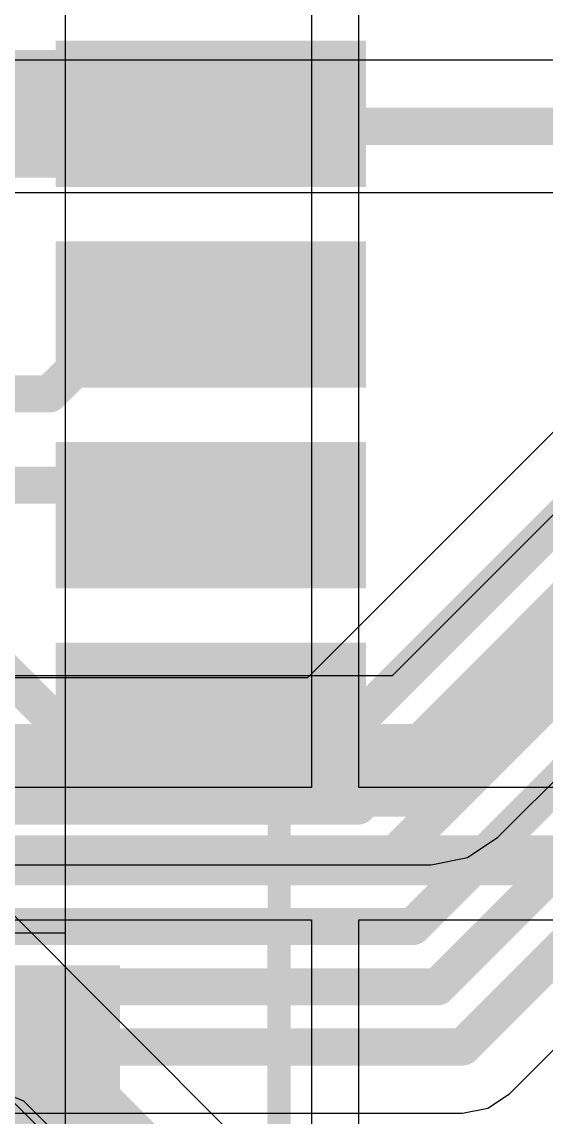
# Model space of a CAD drawing. Header units: inches. Extents: x 0 to 208, y 0 to 213.
# Drawn here: x 5.2712 to 5.3845, y 2.2432 to 2.4795 of the extents above; entities that cross this region are included whole.
import ezdxf

# ---------------------------------------------------------------- set-up
doc = ezdxf.new("R2010")
doc.units = ezdxf.units.IN
doc.header["$MEASUREMENT"] = 0
for name, color, linetype in [('Bottom Layer', 5, 'Continuous'), ('Bottom Overlay', 54, 'Continuous'), ('Bottom Paste', 16, 'Continuous'), ('Bottom Solder', 6, 'Continuous'), ('L2_GND1', 16, 'Continuous'), ('L4_PWR', 90, 'Continuous'), ('L5_GND2', 156, 'Continuous'), ('L6_SIG2', 130, 'Continuous'), ('Top Layer', 1, 'Continuous')]:
    doc.layers.add(name, color=color, linetype=linetype)

# ---------------------------------------------------------------- blocks, each defined once
blk = doc.blocks.new('TF_01A_B_531')
at = {"layer": 'Bottom Layer'}
for points in [[(-0.05529, -0.17716), (-0.02773, -0.17716), (-0.02773, -0.24016), (-0.05529, -0.24016)], [(-0.01197, -0.17716), (0.01559, -0.17716), (0.01559, -0.24016), (-0.01197, -0.24016)], [(0.03132, -0.17716), (0.05888, -0.17716), (0.05888, -0.24016), (0.03132, -0.24016)], [(0.07461, -0.17716), (0.10217, -0.17716), (0.10217, -0.24016), (0.07461, -0.24016)]]:
    blk.add_hatch(color=5, dxfattribs=at).paths.add_polyline_path(points)
at = {"layer": 'Bottom Paste'}
for points in [[(-0.05529, -0.17716), (-0.02773, -0.17716), (-0.02773, -0.24016), (-0.05529, -0.24016)], [(-0.01197, -0.17716), (0.01559, -0.17716), (0.01559, -0.24016), (-0.01197, -0.24016)], [(0.03132, -0.17716), (0.05888, -0.17716), (0.05888, -0.24016), (0.03132, -0.24016)], [(0.07461, -0.17716), (0.10217, -0.17716), (0.10217, -0.24016), (0.07461, -0.24016)]]:
    blk.add_hatch(color=16, dxfattribs=at).paths.add_polyline_path(points)
at = {"layer": 'Bottom Solder'}
for points in [[(-0.05729, -0.17516), (-0.02573, -0.17516), (-0.02573, -0.24216), (-0.05729, -0.24216)], [(-0.01397, -0.17516), (0.01759, -0.17516), (0.01759, -0.24216), (-0.01397, -0.24216)], [(0.02932, -0.17516), (0.06088, -0.17516), (0.06088, -0.24216), (0.02932, -0.24216)], [(0.07261, -0.17516), (0.10417, -0.17516), (0.10417, -0.24216), (0.07261, -0.24216)]]:
    blk.add_hatch(color=6, dxfattribs=at).paths.add_polyline_path(points)
at = {"layer": 'Bottom Overlay'}
blk.add_lwpolyline([(0.22987, -0.19396, 0.005, 0.005, 0), (0.10786, -0.19392, 0.005, 0.005, 0)], format="xyseb", dxfattribs=at)
blk.add_lwpolyline([(0.10661, -0.19392, 0.0025, 0.0025, 1), (0.10911, -0.19392, 0.0025, 0.0025, 1)], format="xyseb", close=True, dxfattribs=at)

msp = doc.modelspace()

# ---------------------------------------------------------------- hatches: boundary and pattern name
at = {"layer": 'Bottom Layer'}
for points in [[(5.07737, 2.44592), (5.34355, 2.44592), (5.34355, 2.47348), (5.07737, 2.47348)], [(5.29239, 2.25233), (5.29239, 2.27591), (5.17484, 2.27591), (5.17484, 2.25233)], [(5.29239, 2.27591), (5.22547, 2.27591), (5.22547, 2.15836), (5.29239, 2.15836)]]:
    msp.add_hatch(color=5, dxfattribs=at).paths.add_polyline_path(points)

# ---------------------------------------------------------------- linework, layer by layer
for p, q in [((5.28056, 2.74843), (5.28056, 2.0903)), ((5.07913, 2.28291), (5.28056, 2.28291)), ((5.28056, 2.28291), (5.28056, 2.0903))]:
    msp.add_line(p, q, dxfattribs=at)
for points in [[(5.27721, 2.39926, 0.008, 0.008, 0), (5.29434, 2.41638, 0.008, 0.008, 0)], [(5.29434, 2.41638, 0.008, 0.008, 0), (5.31205, 2.41638, 0.008, 0.008, 0)], [(5.246, 2.39926, 0.008, 0.008, 0), (5.27721, 2.39926, 0.008, 0.008, 0)], [(5.246, 2.37958, 0.008, 0.008, 0), (5.30557, 2.37958, 0.008, 0.008, 0)], [(5.30557, 2.37958, 0.008, 0.008, 0), (5.31205, 2.37309, 0.008, 0.008, 0)], [(5.26681, 2.34021, 0.008, 0.008, 0), (5.27721, 2.32981, 0.008, 0.008, 0)], [(5.27721, 2.32981, 0.008, 0.008, 0), (5.31205, 2.3298, 0.008, 0.008, 0)], [(3.958, 2.29719, 0.008, 0.008, 0), (5.49484, 2.29719, 0.008, 0.008, 0)]]:
    msp.add_lwpolyline(points, format="xyseb", dxfattribs=at)
for points in [[(5.29234, 2.41638, 0.004, 0.004, 1), (5.29634, 2.41638, 0.004, 0.004, 1)], [(5.29234, 2.41638, 0.004, 0.004, 1), (5.29634, 2.41638, 0.004, 0.004, 1)], [(5.31005, 2.41638, 0.004, 0.004, 1), (5.31405, 2.41638, 0.004, 0.004, 1)], [(5.27521, 2.39926, 0.004, 0.004, 1), (5.27921, 2.39926, 0.004, 0.004, 1)], [(5.27521, 2.39926, 0.004, 0.004, 1), (5.27921, 2.39926, 0.004, 0.004, 1)], [(5.30357, 2.37958, 0.004, 0.004, 1), (5.30757, 2.37958, 0.004, 0.004, 1)], [(5.30357, 2.37958, 0.004, 0.004, 1), (5.30757, 2.37958, 0.004, 0.004, 1)], [(5.31005, 2.37309, 0.004, 0.004, 1), (5.31405, 2.37309, 0.004, 0.004, 1)], [(5.27521, 2.32981, 0.004, 0.004, 1), (5.27921, 2.32981, 0.004, 0.004, 1)], [(5.27521, 2.32981, 0.004, 0.004, 1), (5.27921, 2.32981, 0.004, 0.004, 1)], [(5.31005, 2.3298, 0.004, 0.004, 1), (5.31405, 2.3298, 0.004, 0.004, 1)]]:
    msp.add_lwpolyline(points, format="xyseb", close=True, dxfattribs=at)
at = {"layer": 'L2_GND1'}
for p, q in [((5.3338, 2.52231), (5.3338, 2.31427)), ((5.344, 2.31427), (5.344, 2.52231)), ((5.3288, 2.31427), (4.54558, 2.31427)), ((5.3338, 2.31427), (5.3288, 2.31427)), ((5.55409, 2.31427), (5.344, 2.31427)), ((4.55149, 2.28573), (5.3338, 2.28573)), ((5.3338, 2.28573), (5.3338, 2.08979)), ((5.344, 2.08185), (5.344, 2.28573)), ((5.344, 2.28573), (5.56, 2.28573))]:
    msp.add_line(p, q, dxfattribs=at)
msp.add_lwpolyline([(4.54558, 2.3, 0.008, 0.008, 0), (5.56, 2.3, 0.008, 0.008, 0)], format="xyseb", dxfattribs=at)
at = {"layer": 'L4_PWR'}
for p, q in [((5.27166, 2.24661), (5.26364, 2.24994)), ((5.27779, 2.24048), (5.27166, 2.24661))]:
    msp.add_line(p, q, dxfattribs=at)
at = {"layer": 'L5_GND2'}
for p, q in [((5.59889, 2.60395), (5.33291, 2.33797)), ((5.37651, 2.2482), (5.50767, 2.37936)), ((5.33291, 2.33797), (4.83735, 2.33797)), ((5.37188, 2.2451), (5.37651, 2.2482)), ((4.22971, 2.24402), (5.36642, 2.24402)), ((5.36642, 2.24402), (5.37188, 2.2451)), ((5.36642, 2.24402), (5.36642, 2.24402))]:
    msp.add_line(p, q, dxfattribs=at)
for points in [[(5.33882, 2.32369, 0.008, 0.008, 0), (5.61316, 2.59804, 0.008, 0.008, 0)], [(5.3438, 2.31029, 0.008, 0.008, 0), (5.62616, 2.59265, 0.008, 0.008, 0)], [(5.34918, 2.29729, 0.008, 0.008, 0), (5.63916, 2.58727, 0.008, 0.008, 0)], [(5.35565, 2.28429, 0.008, 0.008, 0), (5.65216, 2.5808, 0.008, 0.008, 0)], [(5.36103, 2.27129, 0.008, 0.008, 0), (5.66516, 2.57542, 0.008, 0.008, 0)], [(5.36642, 2.25829, 0.008, 0.008, 0), (5.67816, 2.57003, 0.008, 0.008, 0)], [(4.25626, 2.32369, 0.008, 0.008, 0), (5.33882, 2.32369, 0.008, 0.008, 0)], [(4.25128, 2.31029, 0.008, 0.008, 0), (5.3438, 2.31029, 0.008, 0.008, 0)], [(4.2459, 2.29729, 0.008, 0.008, 0), (5.34918, 2.29729, 0.008, 0.008, 0)], [(4.24051, 2.28429, 0.008, 0.008, 0), (5.35565, 2.28429, 0.008, 0.008, 0)], [(4.23513, 2.27129, 0.008, 0.008, 0), (5.36103, 2.27129, 0.008, 0.008, 0)], [(4.22971, 2.25829, 0.008, 0.008, 0), (5.36642, 2.25829, 0.008, 0.008, 0)]]:
    msp.add_lwpolyline(points, format="xyseb", dxfattribs=at)
for points in [[(5.33682, 2.32369, 0.004, 0.004, 1), (5.34082, 2.32369, 0.004, 0.004, 1)], [(5.33682, 2.32369, 0.004, 0.004, 1), (5.34082, 2.32369, 0.004, 0.004, 1)], [(5.3418, 2.31029, 0.004, 0.004, 1), (5.3458, 2.31029, 0.004, 0.004, 1)], [(5.3418, 2.31029, 0.004, 0.004, 1), (5.3458, 2.31029, 0.004, 0.004, 1)], [(5.34718, 2.29729, 0.004, 0.004, 1), (5.35118, 2.29729, 0.004, 0.004, 1)], [(5.34718, 2.29729, 0.004, 0.004, 1), (5.35118, 2.29729, 0.004, 0.004, 1)], [(5.35365, 2.28429, 0.004, 0.004, 1), (5.35765, 2.28429, 0.004, 0.004, 1)], [(5.35365, 2.28429, 0.004, 0.004, 1), (5.35765, 2.28429, 0.004, 0.004, 1)], [(5.35903, 2.27129, 0.004, 0.004, 1), (5.36303, 2.27129, 0.004, 0.004, 1)], [(5.35903, 2.27129, 0.004, 0.004, 1), (5.36303, 2.27129, 0.004, 0.004, 1)], [(5.36442, 2.25829, 0.004, 0.004, 1), (5.36842, 2.25829, 0.004, 0.004, 1)], [(5.36442, 2.25829, 0.004, 0.004, 1), (5.36842, 2.25829, 0.004, 0.004, 1)]]:
    msp.add_lwpolyline(points, format="xyseb", close=True, dxfattribs=at)
at = {"layer": 'L6_SIG2'}
for p, q in [((5.75342, 2.74062), (5.35119, 2.33839)), ((5.37406, 2.30358), (5.78823, 2.71776)), ((5.42509, 2.47127), (4.83497, 2.47127)), ((5.2064, 2.44273), (5.431, 2.44273)), ((5.35119, 2.33839), (4.83777, 2.33839)), ((5.36744, 2.29916), (5.37406, 2.30358)), ((4.813, 2.29761), (5.35964, 2.29761)), ((5.35964, 2.29761), (5.36744, 2.29916))]:
    msp.add_line(p, q, dxfattribs=at)
for points in [[(5.35964, 2.318, 0.02, 0.02, 0), (5.77381, 2.73218, 0.02, 0.02, 0)], [(4.83497, 2.457, 0.008, 0.008, 0), (5.431, 2.457, 0.008, 0.008, 0)], [(4.813, 2.318, 0.02, 0.02, 0), (5.35964, 2.318, 0.02, 0.02, 0)]]:
    msp.add_lwpolyline(points, format="xyseb", dxfattribs=at)
msp.add_lwpolyline([(5.35464, 2.318, 0.01, 0.01, 1), (5.36464, 2.318, 0.01, 0.01, 1)], format="xyseb", close=True, dxfattribs=at)
msp.add_lwpolyline([(5.35464, 2.318, 0.01, 0.01, 1), (5.36464, 2.318, 0.01, 0.01, 1)], format="xyseb", close=True, dxfattribs=at)
at = {"layer": 'Top Layer'}
for p, q in [((5.33809, 2.21809), (5.26647, 2.28972)), ((5.25046, 2.26535), (5.31373, 2.20209))]:
    msp.add_line(p, q, dxfattribs=at)
msp.add_lwpolyline([(5.25638, 2.27962, 0.008, 0.008, 0), (5.328, 2.208, 0.008, 0.008, 0)], format="xyseb", dxfattribs=at)

# ---------------------------------------------------------------- block references
at = {"rotation": 270}
msp.add_blockref('TF_01A_B_531', (5.52071, 2.41819), dxfattribs=at)

doc.saveas('drawing.dxf')
